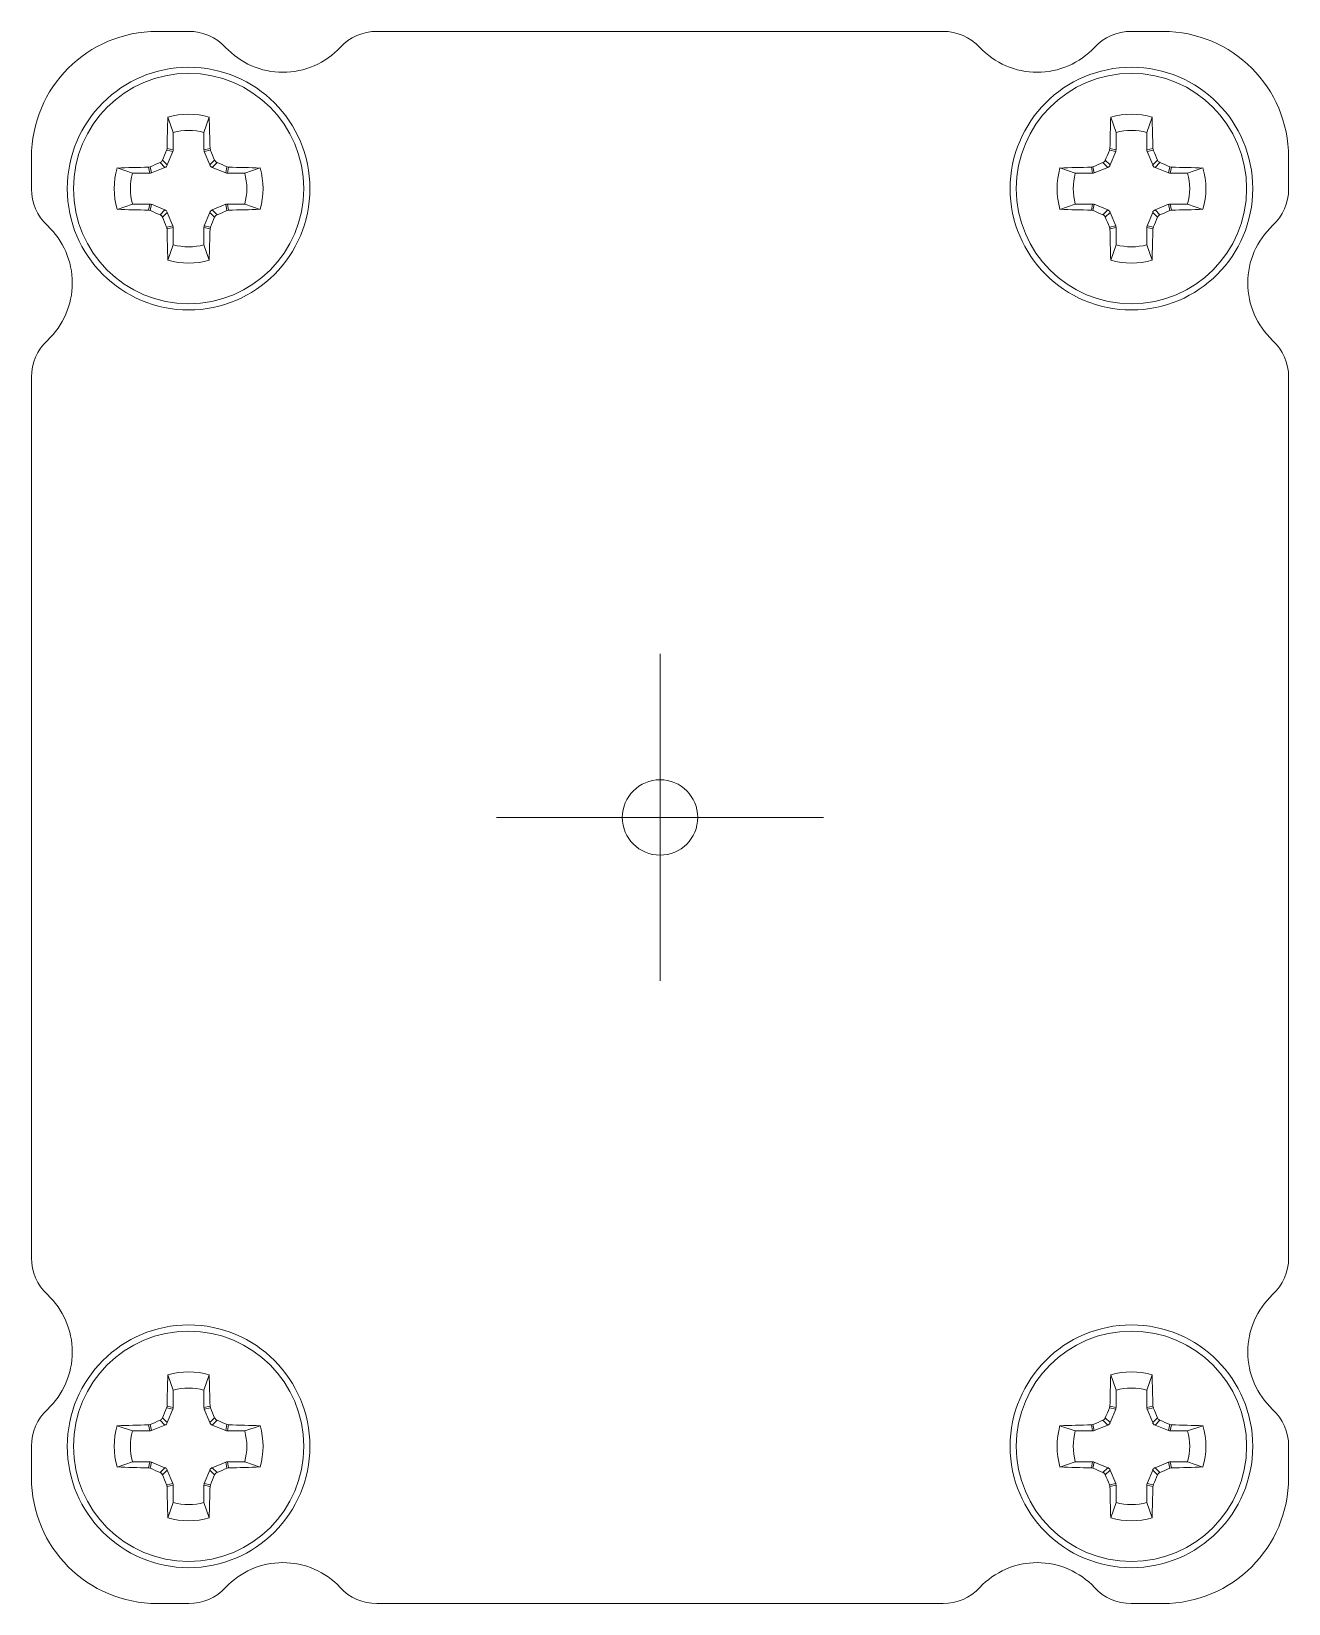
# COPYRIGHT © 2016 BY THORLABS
# Model space of a CAD drawing. Header units: inches. Extents: x 5.28 to 6.28, y 1.68 to 2.93.
import ezdxf

# ---------------------------------------------------------------- set-up
doc = ezdxf.new("R2010")
doc.units = ezdxf.units.IN
doc.header["$MEASUREMENT"] = 0

# ---------------------------------------------------------------- blocks, each defined once
blk = doc.blocks.new('SW_CENTERMARKSYMBOL_0')
at = {"color": 0, "linetype": 'Continuous', "lineweight": 0, "ltscale": 0.666667}
for p, q in [((0, 0.1), (0, 0.13)), ((0, 0), (0, 0.1)), ((-0.1, 0), (-0.13, 0)), ((0, 0), (-0.1, 0)), ((0, 0), (0, -0.1)), ((0, 0), (0.1, 0)), ((0.1, 0), (0.13, 0)), ((0, -0.1), (0, -0.13))]:
    blk.add_line(p, q, dxfattribs=at)

msp = doc.modelspace()

# ---------------------------------------------------------------- linework, layer by layer
at = {"color": 7, "linetype": 'Continuous', "lineweight": 5, "ltscale": 0.666667}
for p, q in [((5.4014, 2.9342), (5.3763, 2.9342)), ((6.0014, 2.9342), (5.5511, 2.9342)), ((6.1763, 2.9342), (6.1511, 2.9342)), ((5.3891, 2.8539), (5.3848, 2.8661)), ((5.4135, 2.8539), (5.4177, 2.8661)), ((6.1391, 2.8539), (6.1348, 2.8661)), ((6.1635, 2.8539), (6.1677, 2.8661)), ((5.3891, 2.8539), (5.3891, 2.8401)), ((5.4135, 2.8401), (5.4135, 2.8539)), ((6.1391, 2.8539), (6.1391, 2.8401)), ((6.1635, 2.8401), (6.1635, 2.8539)), ((5.3839, 2.8397), (5.3842, 2.841)), ((5.3888, 2.8387), (5.3839, 2.8397)), ((5.3842, 2.841), (5.3891, 2.8401)), ((5.3888, 2.8387), (5.3843, 2.828)), ((5.4135, 2.8401), (5.4184, 2.841)), ((5.4187, 2.8397), (5.4138, 2.8387)), ((5.4182, 2.828), (5.4138, 2.8387)), ((5.4184, 2.841), (5.4187, 2.8397)), ((6.1339, 2.8397), (6.1342, 2.841)), ((6.1388, 2.8387), (6.1339, 2.8397)), ((6.1342, 2.841), (6.1391, 2.8401)), ((6.1388, 2.8387), (6.1343, 2.828)), ((6.1635, 2.8401), (6.1684, 2.841)), ((6.1687, 2.8397), (6.1638, 2.8387)), ((6.1682, 2.828), (6.1638, 2.8387)), ((6.1684, 2.841), (6.1687, 2.8397)), ((5.2763, 2.8342), (5.2763, 2.809)), ((5.3566, 2.8214), (5.3444, 2.8256)), ((5.3694, 2.8263), (5.3707, 2.8266)), ((5.3704, 2.8214), (5.3694, 2.8263)), ((5.3707, 2.8266), (5.3717, 2.8217)), ((5.3825, 2.8261), (5.3717, 2.8217)), ((5.3825, 2.8261), (5.3786, 2.8299)), ((5.3805, 2.8318), (5.3843, 2.828)), ((5.4182, 2.828), (5.422, 2.8318)), ((5.4239, 2.8299), (5.4201, 2.8261)), ((5.4308, 2.8217), (5.4201, 2.8261)), ((5.4308, 2.8217), (5.4318, 2.8266)), ((5.4318, 2.8266), (5.4331, 2.8263)), ((5.4331, 2.8263), (5.4322, 2.8214)), ((5.446, 2.8214), (5.4582, 2.8256)), ((6.1066, 2.8214), (6.0944, 2.8256)), ((6.1194, 2.8263), (6.1207, 2.8266)), ((6.1204, 2.8214), (6.1194, 2.8263)), ((6.1207, 2.8266), (6.1217, 2.8217)), ((6.1325, 2.8261), (6.1217, 2.8217)), ((6.1325, 2.8261), (6.1286, 2.8299)), ((6.1305, 2.8318), (6.1343, 2.828)), ((6.1682, 2.828), (6.172, 2.8318)), ((6.1739, 2.8299), (6.1701, 2.8261)), ((6.1808, 2.8217), (6.1701, 2.8261)), ((6.1808, 2.8217), (6.1818, 2.8266)), ((6.1818, 2.8266), (6.1831, 2.8263)), ((6.1831, 2.8263), (6.1822, 2.8214)), ((6.196, 2.8214), (6.2082, 2.8256)), ((6.2763, 2.809), (6.2763, 2.8342)), ((5.3704, 2.8214), (5.3566, 2.8214)), ((5.446, 2.8214), (5.4322, 2.8214)), ((6.1204, 2.8214), (6.1066, 2.8214)), ((6.196, 2.8214), (6.1822, 2.8214)), ((5.3566, 2.7969), (5.3444, 2.7927)), ((5.3566, 2.7969), (5.3704, 2.7969)), ((5.3694, 2.7921), (5.3704, 2.7969)), ((5.3707, 2.7918), (5.3694, 2.7921)), ((5.3717, 2.7967), (5.3707, 2.7918)), ((5.3717, 2.7967), (5.3825, 2.7922)), ((5.3786, 2.7884), (5.3825, 2.7922)), ((5.3843, 2.7903), (5.3805, 2.7865)), ((5.3843, 2.7903), (5.3888, 2.7796)), ((5.4138, 2.7796), (5.4182, 2.7903)), ((5.422, 2.7865), (5.4182, 2.7903)), ((5.4201, 2.7922), (5.4308, 2.7967)), ((5.4201, 2.7922), (5.4239, 2.7884)), ((5.4318, 2.7918), (5.4308, 2.7967)), ((5.4331, 2.7921), (5.4318, 2.7918)), ((5.4322, 2.7969), (5.4331, 2.7921)), ((5.4322, 2.7969), (5.446, 2.7969)), ((5.446, 2.7969), (5.4582, 2.7927)), ((6.1066, 2.7969), (6.0944, 2.7927)), ((6.1066, 2.7969), (6.1204, 2.7969)), ((6.1194, 2.7921), (6.1204, 2.7969)), ((6.1207, 2.7918), (6.1194, 2.7921)), ((6.1217, 2.7967), (6.1207, 2.7918)), ((6.1217, 2.7967), (6.1325, 2.7922)), ((6.1286, 2.7884), (6.1325, 2.7922)), ((6.1343, 2.7903), (6.1305, 2.7865)), ((6.1343, 2.7903), (6.1388, 2.7796)), ((6.1638, 2.7796), (6.1682, 2.7903)), ((6.172, 2.7865), (6.1682, 2.7903)), ((6.1701, 2.7922), (6.1808, 2.7967)), ((6.1701, 2.7922), (6.1739, 2.7884)), ((6.1818, 2.7918), (6.1808, 2.7967)), ((6.1831, 2.7921), (6.1818, 2.7918)), ((6.1822, 2.7969), (6.1831, 2.7921)), ((6.1822, 2.7969), (6.196, 2.7969)), ((6.196, 2.7969), (6.2082, 2.7927)), ((5.3839, 2.7786), (5.3888, 2.7796)), ((5.3891, 2.7783), (5.3842, 2.7773)), ((5.3891, 2.7783), (5.3891, 2.7645)), ((5.4184, 2.7773), (5.4135, 2.7783)), ((5.4135, 2.7645), (5.4135, 2.7783)), ((5.4138, 2.7796), (5.4187, 2.7786)), ((5.4187, 2.7786), (5.4184, 2.7773)), ((6.1339, 2.7786), (6.1388, 2.7796)), ((6.1391, 2.7783), (6.1342, 2.7773)), ((6.1391, 2.7783), (6.1391, 2.7645)), ((6.1684, 2.7773), (6.1635, 2.7783)), ((6.1635, 2.7645), (6.1635, 2.7783)), ((6.1638, 2.7796), (6.1687, 2.7786)), ((6.1687, 2.7786), (6.1684, 2.7773)), ((5.3891, 2.7645), (5.3848, 2.7523)), ((5.4135, 2.7645), (5.4177, 2.7523)), ((6.1391, 2.7645), (6.1348, 2.7523)), ((6.1635, 2.7645), (6.1677, 2.7523)), ((5.2763, 2.6593), (5.2763, 1.959)), ((6.2763, 1.959), (6.2763, 2.6593)), ((5.3891, 1.8539), (5.3848, 1.8661)), ((5.4135, 1.8539), (5.4177, 1.8661)), ((6.1391, 1.8539), (6.1348, 1.8661)), ((6.1635, 1.8539), (6.1677, 1.8661)), ((5.3891, 1.8539), (5.3891, 1.8401)), ((5.4135, 1.8401), (5.4135, 1.8539)), ((6.1391, 1.8539), (6.1391, 1.8401)), ((6.1635, 1.8401), (6.1635, 1.8539)), ((5.3839, 1.8397), (5.3842, 1.841)), ((5.3888, 1.8387), (5.3839, 1.8397)), ((5.3842, 1.841), (5.3891, 1.8401)), ((5.3888, 1.8387), (5.3843, 1.828)), ((5.4135, 1.8401), (5.4184, 1.841)), ((5.4187, 1.8397), (5.4138, 1.8387)), ((5.4182, 1.828), (5.4138, 1.8387)), ((5.4184, 1.841), (5.4187, 1.8397)), ((6.1339, 1.8397), (6.1342, 1.841)), ((6.1388, 1.8387), (6.1339, 1.8397)), ((6.1342, 1.841), (6.1391, 1.8401)), ((6.1388, 1.8387), (6.1343, 1.828)), ((6.1635, 1.8401), (6.1684, 1.841)), ((6.1687, 1.8397), (6.1638, 1.8387)), ((6.1682, 1.828), (6.1638, 1.8387)), ((6.1684, 1.841), (6.1687, 1.8397)), ((5.3566, 1.8214), (5.3444, 1.8256)), ((5.3694, 1.8263), (5.3707, 1.8266)), ((5.3704, 1.8214), (5.3694, 1.8263)), ((5.3707, 1.8266), (5.3717, 1.8217)), ((5.3825, 1.8261), (5.3717, 1.8217)), ((5.3825, 1.8261), (5.3786, 1.8299)), ((5.3805, 1.8318), (5.3843, 1.828)), ((5.4182, 1.828), (5.422, 1.8318)), ((5.4239, 1.8299), (5.4201, 1.8261)), ((5.4308, 1.8217), (5.4201, 1.8261)), ((5.4308, 1.8217), (5.4318, 1.8266)), ((5.4318, 1.8266), (5.4331, 1.8263)), ((5.4331, 1.8263), (5.4322, 1.8214)), ((5.446, 1.8214), (5.4582, 1.8256)), ((6.1066, 1.8214), (6.0944, 1.8256)), ((6.1194, 1.8263), (6.1207, 1.8266)), ((6.1204, 1.8214), (6.1194, 1.8263)), ((6.1207, 1.8266), (6.1217, 1.8217)), ((6.1325, 1.8261), (6.1217, 1.8217)), ((6.1325, 1.8261), (6.1286, 1.8299)), ((6.1305, 1.8318), (6.1343, 1.828)), ((6.1682, 1.828), (6.172, 1.8318)), ((6.1739, 1.8299), (6.1701, 1.8261)), ((6.1808, 1.8217), (6.1701, 1.8261)), ((6.1808, 1.8217), (6.1818, 1.8266)), ((6.1818, 1.8266), (6.1831, 1.8263)), ((6.1831, 1.8263), (6.1822, 1.8214)), ((6.196, 1.8214), (6.2082, 1.8256)), ((5.3704, 1.8214), (5.3566, 1.8214)), ((5.446, 1.8214), (5.4322, 1.8214)), ((6.1204, 1.8214), (6.1066, 1.8214)), ((6.196, 1.8214), (6.1822, 1.8214)), ((5.2763, 1.8093), (5.2763, 1.7842)), ((6.2763, 1.7842), (6.2763, 1.8093)), ((5.3566, 1.7969), (5.3444, 1.7927)), ((5.3566, 1.7969), (5.3704, 1.7969)), ((5.3694, 1.7921), (5.3704, 1.7969)), ((5.3707, 1.7918), (5.3694, 1.7921)), ((5.3717, 1.7967), (5.3707, 1.7918)), ((5.3717, 1.7967), (5.3825, 1.7922)), ((5.3786, 1.7884), (5.3825, 1.7922)), ((5.3843, 1.7903), (5.3805, 1.7865)), ((5.3843, 1.7903), (5.3888, 1.7796)), ((5.4138, 1.7796), (5.4182, 1.7903)), ((5.422, 1.7865), (5.4182, 1.7903)), ((5.4201, 1.7922), (5.4308, 1.7967)), ((5.4201, 1.7922), (5.4239, 1.7884)), ((5.4318, 1.7918), (5.4308, 1.7967)), ((5.4331, 1.7921), (5.4318, 1.7918)), ((5.4322, 1.7969), (5.4331, 1.7921)), ((5.4322, 1.7969), (5.446, 1.7969)), ((5.446, 1.7969), (5.4582, 1.7927)), ((6.1066, 1.7969), (6.0944, 1.7927)), ((6.1066, 1.7969), (6.1204, 1.7969)), ((6.1194, 1.7921), (6.1204, 1.7969)), ((6.1207, 1.7918), (6.1194, 1.7921)), ((6.1217, 1.7967), (6.1207, 1.7918)), ((6.1217, 1.7967), (6.1325, 1.7922)), ((6.1286, 1.7884), (6.1325, 1.7922)), ((6.1343, 1.7903), (6.1305, 1.7865)), ((6.1343, 1.7903), (6.1388, 1.7796)), ((6.1638, 1.7796), (6.1682, 1.7903)), ((6.172, 1.7865), (6.1682, 1.7903)), ((6.1701, 1.7922), (6.1808, 1.7967)), ((6.1701, 1.7922), (6.1739, 1.7884)), ((6.1818, 1.7918), (6.1808, 1.7967)), ((6.1831, 1.7921), (6.1818, 1.7918)), ((6.1822, 1.7969), (6.1831, 1.7921)), ((6.1822, 1.7969), (6.196, 1.7969)), ((6.196, 1.7969), (6.2082, 1.7927)), ((5.3839, 1.7786), (5.3888, 1.7796)), ((5.3891, 1.7783), (5.3842, 1.7773)), ((5.3891, 1.7783), (5.3891, 1.7645)), ((5.4184, 1.7773), (5.4135, 1.7783)), ((5.4135, 1.7645), (5.4135, 1.7783)), ((5.4138, 1.7796), (5.4187, 1.7786)), ((5.4187, 1.7786), (5.4184, 1.7773)), ((6.1339, 1.7786), (6.1388, 1.7796)), ((6.1391, 1.7783), (6.1342, 1.7773)), ((6.1391, 1.7783), (6.1391, 1.7645)), ((6.1684, 1.7773), (6.1635, 1.7783)), ((6.1635, 1.7645), (6.1635, 1.7783)), ((6.1638, 1.7796), (6.1687, 1.7786)), ((6.1687, 1.7786), (6.1684, 1.7773)), ((5.3891, 1.7645), (5.3848, 1.7523)), ((5.4135, 1.7645), (5.4177, 1.7523)), ((6.1391, 1.7645), (6.1348, 1.7523)), ((6.1635, 1.7645), (6.1677, 1.7523)), ((5.3763, 1.6842), (5.4014, 1.6842)), ((5.5511, 1.6842), (6.0014, 1.6842)), ((6.1511, 1.6842), (6.1763, 1.6842))]:
    msp.add_line(p, q, dxfattribs=at)
at = {"color": 7, "linetype": 'Continuous', "lineweight": 5, "ltscale": 0.444444}
for centre, radius in [((5.4013, 2.8092), 0.0965), ((5.4013, 2.8092), 0.0916), ((6.1513, 2.8092), 0.0965), ((6.1513, 2.8092), 0.0916), ((5.7763, 2.3092), 0.03), ((5.4013, 1.8092), 0.0965), ((5.4013, 1.8092), 0.0916), ((6.1513, 1.8092), 0.0965), ((6.1513, 1.8092), 0.0916)]:
    msp.add_circle(centre, radius, dxfattribs=at)
for centre, radius, start, end in [((5.3763, 2.8342), 0.1, 90, 180), ((5.4014, 2.8942), 0.04, 43.0728, 90), ((5.5511, 2.8942), 0.04, 90, 136.9272), ((6.0014, 2.8942), 0.04, 43.0728, 90), ((6.1511, 2.8942), 0.04, 90, 136.9272), ((6.1763, 2.8342), 0.1, 0, 90), ((5.4763, 2.9642), 0.0625, 223.0728, 316.9272), ((6.0763, 2.9642), 0.0625, 223.0728, 316.9272), ((6.8655, 2.8131), 1.4816, 177.95, 178.9179), ((5.4013, 2.8092), 0.0592, 73.894, 106.106), ((3.937, 2.8131), 1.4816, 1.0821, 2.05), ((7.6155, 2.8131), 1.4816, 177.95, 178.9179), ((6.1513, 2.8092), 0.0592, 73.894, 106.106), ((4.687, 2.8131), 1.4816, 1.0821, 2.05), ((5.4013, 2.8092), 0.0463, 74.7064, 105.2936), ((6.1513, 2.8092), 0.0463, 74.7064, 105.2936), ((6.9139, 2.1828), 1.6651, 156.7662, 157.0613), ((3.8886, 2.1828), 1.6651, 22.9387, 23.2338), ((7.6639, 2.1828), 1.6651, 156.7662, 157.0613), ((4.6386, 2.1828), 1.6651, 22.9387, 23.2338), ((5.4013, 2.8092), 0.0592, 163.894, 196.106), ((5.3974, 1.3449), 1.4816, 91.0821, 92.05), ((6.0276, 1.2965), 1.6651, 112.9387, 113.2338), ((4.775, 1.2965), 1.6651, 66.7662, 67.0613), ((5.4052, 1.3449), 1.4816, 87.95, 88.9179), ((5.4013, 2.8092), 0.0592, 343.894, 16.106), ((6.1513, 2.8092), 0.0592, 163.894, 196.106), ((6.1474, 1.3449), 1.4816, 91.0821, 92.05), ((6.7776, 1.2965), 1.6651, 112.9387, 113.2338), ((5.525, 1.2965), 1.6651, 66.7662, 67.0613), ((6.1552, 1.3449), 1.4816, 87.95, 88.9179), ((6.1513, 2.8092), 0.0592, 343.894, 16.106), ((5.4013, 2.8092), 0.0463, 164.7064, 195.2936), ((5.4013, 2.8092), 0.0463, 344.7064, 15.2936), ((6.1513, 2.8092), 0.0463, 164.7064, 195.2936), ((6.1513, 2.8092), 0.0463, 344.7064, 15.2936), ((5.3163, 2.809), 0.04, 180, 226.9272), ((6.2363, 2.809), 0.04, 313.0728, 0), ((5.3974, 4.2734), 1.4816, 267.95, 268.9179), ((6.0276, 4.3218), 1.6651, 246.7662, 247.0613), ((4.775, 4.3218), 1.6651, 292.9387, 293.2338), ((5.4052, 4.2734), 1.4816, 271.0821, 272.05), ((6.1474, 4.2734), 1.4816, 267.95, 268.9179), ((6.7776, 4.3218), 1.6651, 246.7662, 247.0613), ((5.525, 4.3218), 1.6651, 292.9387, 293.2338), ((6.1552, 4.2734), 1.4816, 271.0821, 272.05), ((5.2463, 2.7342), 0.0625, 313.0728, 46.9272), ((6.9139, 3.4355), 1.6651, 202.9387, 203.2338), ((6.8655, 2.8053), 1.4816, 181.0821, 182.05), ((3.937, 2.8053), 1.4816, 357.95, 358.9179), ((3.8886, 3.4355), 1.6651, 336.7662, 337.0613), ((7.6639, 3.4355), 1.6651, 202.9387, 203.2338), ((7.6155, 2.8053), 1.4816, 181.0821, 182.05), ((4.687, 2.8053), 1.4816, 357.95, 358.9179), ((4.6386, 3.4355), 1.6651, 336.7662, 337.0613), ((6.3063, 2.7342), 0.0625, 133.0728, 226.9272), ((5.4013, 2.8092), 0.0463, 254.7064, 285.2936), ((6.1513, 2.8092), 0.0463, 254.7064, 285.2936), ((5.4013, 2.8092), 0.0592, 253.894, 286.106), ((6.1513, 2.8092), 0.0592, 253.894, 286.106), ((5.3163, 2.6593), 0.04, 133.0728, 180), ((6.2363, 2.6593), 0.04, 0, 46.9272), ((5.3163, 1.959), 0.04, 180, 226.9272), ((6.2363, 1.959), 0.04, 313.0728, 0), ((5.2463, 1.8842), 0.0625, 313.0728, 46.9272), ((6.3063, 1.8842), 0.0625, 133.0728, 226.9272), ((6.8655, 1.8131), 1.4816, 177.95, 178.9179), ((5.4013, 1.8092), 0.0592, 73.894, 106.106), ((3.937, 1.8131), 1.4816, 1.0821, 2.05), ((7.6155, 1.8131), 1.4816, 177.95, 178.9179), ((6.1513, 1.8092), 0.0592, 73.894, 106.106), ((4.687, 1.8131), 1.4816, 1.0821, 2.05), ((5.4013, 1.8092), 0.0463, 74.7064, 105.2936), ((6.1513, 1.8092), 0.0463, 74.7064, 105.2936), ((5.3163, 1.8093), 0.04, 133.0728, 180), ((6.9139, 1.1828), 1.6651, 156.7662, 157.0613), ((3.8886, 1.1828), 1.6651, 22.9387, 23.2338), ((7.6639, 1.1828), 1.6651, 156.7662, 157.0613), ((4.6386, 1.1828), 1.6651, 22.9387, 23.2338), ((6.2363, 1.8093), 0.04, 0, 46.9272), ((5.4013, 1.8092), 0.0592, 163.894, 196.106), ((5.3974, 0.3449), 1.4816, 91.0821, 92.05), ((6.0276, 0.2965), 1.6651, 112.9387, 113.2338), ((4.775, 0.2965), 1.6651, 66.7662, 67.0613), ((5.4052, 0.3449), 1.4816, 87.95, 88.9179), ((5.4013, 1.8092), 0.0592, 343.894, 16.106), ((6.1513, 1.8092), 0.0592, 163.894, 196.106), ((6.1474, 0.3449), 1.4816, 91.0821, 92.05), ((6.7776, 0.2965), 1.6651, 112.9387, 113.2338), ((5.525, 0.2965), 1.6651, 66.7662, 67.0613), ((6.1552, 0.3449), 1.4816, 87.95, 88.9179), ((6.1513, 1.8092), 0.0592, 343.894, 16.106), ((5.4013, 1.8092), 0.0463, 164.7064, 195.2936), ((5.4013, 1.8092), 0.0463, 344.7064, 15.2936), ((6.1513, 1.8092), 0.0463, 164.7064, 195.2936), ((6.1513, 1.8092), 0.0463, 344.7064, 15.2936), ((5.3974, 3.2734), 1.4816, 267.95, 268.9179), ((6.0276, 3.3218), 1.6651, 246.7662, 247.0613), ((4.775, 3.3218), 1.6651, 292.9387, 293.2338), ((5.4052, 3.2734), 1.4816, 271.0821, 272.05), ((6.1474, 3.2734), 1.4816, 267.95, 268.9179), ((6.7776, 3.3218), 1.6651, 246.7662, 247.0613), ((5.525, 3.3218), 1.6651, 292.9387, 293.2338), ((6.1552, 3.2734), 1.4816, 271.0821, 272.05), ((5.3763, 1.7842), 0.1, 180, 270), ((6.9139, 2.4355), 1.6651, 202.9387, 203.2338), ((6.8655, 1.8053), 1.4816, 181.0821, 182.05), ((3.937, 1.8053), 1.4816, 357.95, 358.9179), ((3.8886, 2.4355), 1.6651, 336.7662, 337.0613), ((7.6639, 2.4355), 1.6651, 202.9387, 203.2338), ((7.6155, 1.8053), 1.4816, 181.0821, 182.05), ((4.687, 1.8053), 1.4816, 357.95, 358.9179), ((4.6386, 2.4355), 1.6651, 336.7662, 337.0613), ((6.1763, 1.7842), 0.1, 270, 0), ((5.4013, 1.8092), 0.0463, 254.7064, 285.2936), ((6.1513, 1.8092), 0.0463, 254.7064, 285.2936), ((5.4013, 1.8092), 0.0592, 253.894, 286.106), ((6.1513, 1.8092), 0.0592, 253.894, 286.106), ((5.4763, 1.6542), 0.0625, 43.0728, 136.9272), ((6.0763, 1.6542), 0.0625, 43.0728, 136.9272), ((5.4014, 1.7242), 0.04, 270, 316.9272), ((5.5511, 1.7242), 0.04, 223.0728, 270), ((6.0014, 1.7242), 0.04, 270, 316.9272), ((6.1511, 1.7242), 0.04, 223.0728, 270)]:
    msp.add_arc(centre, radius, start, end, dxfattribs=at)
for centre, major_axis, ratio, start_param, end_param in [((5.3855, 2.8401), (-0.00345, 0.00069), 0.996045, 2.946, 3.337185), ((5.417, 2.8401), (0.00345, 0.00069), 0.996045, 2.946, 3.337185), ((6.1355, 2.8401), (-0.00345, 0.00069), 0.996045, 2.946, 3.337185), ((6.167, 2.8401), (0.00345, 0.00069), 0.996045, 2.946, 3.337185), ((5.3811, 2.8293), (-0.00249, 0.00249), 0.995546, 2.750469, 3.532716), ((5.4214, 2.8293), (0.00249, 0.00249), 0.995546, 2.750469, 3.532716), ((6.1311, 2.8293), (-0.00249, 0.00249), 0.995546, 2.750469, 3.532716), ((6.1714, 2.8293), (0.00249, 0.00249), 0.995546, 2.750469, 3.532716), ((5.3704, 2.8249), (-0.00069, 0.00345), 0.996045, 2.946, 3.337185), ((5.4322, 2.8249), (0.00069, 0.00345), 0.996045, 2.946, 3.337185), ((6.1204, 2.8249), (-0.00069, 0.00345), 0.996045, 2.946, 3.337185), ((6.1822, 2.8249), (0.00069, 0.00345), 0.996045, 2.946, 3.337185), ((5.3704, 2.7934), (-0.00069, -0.00345), 0.996045, 2.946, 3.337185), ((5.3811, 2.789), (-0.00249, -0.00249), 0.995546, 2.750469, 3.532716), ((5.4214, 2.789), (0.00249, -0.00249), 0.995546, 2.750469, 3.532716), ((5.4322, 2.7934), (0.00069, -0.00345), 0.996045, 2.946, 3.337185), ((6.1204, 2.7934), (-0.00069, -0.00345), 0.996045, 2.946, 3.337185), ((6.1311, 2.789), (-0.00249, -0.00249), 0.995546, 2.750469, 3.532716), ((6.1714, 2.789), (0.00249, -0.00249), 0.995546, 2.750469, 3.532716), ((6.1822, 2.7934), (0.00069, -0.00345), 0.996045, 2.946, 3.337185), ((5.3855, 2.7783), (-0.00345, -0.00069), 0.996045, 2.946, 3.337185), ((5.417, 2.7783), (0.00345, -0.00069), 0.996045, 2.946, 3.337185), ((6.1355, 2.7783), (-0.00345, -0.00069), 0.996045, 2.946, 3.337185), ((6.167, 2.7783), (0.00345, -0.00069), 0.996045, 2.946, 3.337185), ((5.3855, 1.8401), (-0.00345, 0.00069), 0.996045, 2.946, 3.337185), ((5.417, 1.8401), (0.00345, 0.00069), 0.996045, 2.946, 3.337185), ((6.1355, 1.8401), (-0.00345, 0.00069), 0.996045, 2.946, 3.337185), ((6.167, 1.8401), (0.00345, 0.00069), 0.996045, 2.946, 3.337185), ((5.3811, 1.8293), (-0.00249, 0.00249), 0.995546, 2.750469, 3.532716), ((5.4214, 1.8293), (0.00249, 0.00249), 0.995546, 2.750469, 3.532716), ((6.1311, 1.8293), (-0.00249, 0.00249), 0.995546, 2.750469, 3.532716), ((6.1714, 1.8293), (0.00249, 0.00249), 0.995546, 2.750469, 3.532716), ((5.3704, 1.8249), (-0.00069, 0.00345), 0.996045, 2.946, 3.337185), ((5.4322, 1.8249), (0.00069, 0.00345), 0.996045, 2.946, 3.337185), ((6.1204, 1.8249), (-0.00069, 0.00345), 0.996045, 2.946, 3.337185), ((6.1822, 1.8249), (0.00069, 0.00345), 0.996045, 2.946, 3.337185), ((5.3704, 1.7934), (-0.00069, -0.00345), 0.996045, 2.946, 3.337185), ((5.3811, 1.789), (-0.00249, -0.00249), 0.995546, 2.750469, 3.532716), ((5.4214, 1.789), (0.00249, -0.00249), 0.995546, 2.750469, 3.532716), ((5.4322, 1.7934), (0.00069, -0.00345), 0.996045, 2.946, 3.337185), ((6.1204, 1.7934), (-0.00069, -0.00345), 0.996045, 2.946, 3.337185), ((6.1311, 1.789), (-0.00249, -0.00249), 0.995546, 2.750469, 3.532716), ((6.1714, 1.789), (0.00249, -0.00249), 0.995546, 2.750469, 3.532716), ((6.1822, 1.7934), (0.00069, -0.00345), 0.996045, 2.946, 3.337185), ((5.3855, 1.7783), (-0.00345, -0.00069), 0.996045, 2.946, 3.337185), ((5.417, 1.7783), (0.00345, -0.00069), 0.996045, 2.946, 3.337185), ((6.1355, 1.7783), (-0.00345, -0.00069), 0.996045, 2.946, 3.337185), ((6.167, 1.7783), (0.00345, -0.00069), 0.996045, 2.946, 3.337185)]:
    msp.add_ellipse(centre, major_axis=major_axis, ratio=ratio, start_param=start_param, end_param=end_param, dxfattribs=at)
at = {"color": 7, "linetype": 'Continuous', "lineweight": 5, "ltscale": 0.666667}
for points, knots in [([(5.3786, 2.8299), (5.379, 2.8301), (5.3797, 2.8305), (5.3802, 2.8312), (5.3805, 2.8317), (5.3805, 2.8318)], [0, 0, 0, 0, 0.427373, 0.85477, 1, 1, 1, 1]), ([(5.422, 2.8318), (5.4222, 2.8315), (5.4226, 2.8308), (5.4233, 2.8302), (5.4238, 2.83), (5.4239, 2.8299)], [0, 0, 0, 0, 0.427373, 0.85477, 1, 1, 1, 1]), ([(6.1286, 2.8299), (6.129, 2.8301), (6.1297, 2.8305), (6.1302, 2.8312), (6.1305, 2.8317), (6.1305, 2.8318)], [0, 0, 0, 0, 0.427373, 0.85477, 1, 1, 1, 1]), ([(6.172, 2.8318), (6.1722, 2.8315), (6.1726, 2.8308), (6.1733, 2.8302), (6.1738, 2.83), (6.1739, 2.8299)], [0, 0, 0, 0, 0.427373, 0.85477, 1, 1, 1, 1]), ([(5.3805, 2.7865), (5.3804, 2.7867), (5.3803, 2.787), (5.3799, 2.7875), (5.3795, 2.7879), (5.3791, 2.7882), (5.3788, 2.7883), (5.3787, 2.7884), (5.3786, 2.7884)], [0, 0, 0, 0, 0.210733, 0.427567, 0.638304, 0.855162, 0.927463, 1, 1, 1, 1]), ([(5.4239, 2.7884), (5.4236, 2.7882), (5.4229, 2.7878), (5.4223, 2.7871), (5.4221, 2.7866), (5.422, 2.7865)], [0, 0, 0, 0, 0.427373, 0.85477, 1, 1, 1, 1]), ([(6.1305, 2.7865), (6.1304, 2.7867), (6.1303, 2.787), (6.1299, 2.7875), (6.1295, 2.7879), (6.1291, 2.7882), (6.1288, 2.7883), (6.1287, 2.7884), (6.1286, 2.7884)], [0, 0, 0, 0, 0.210733, 0.427567, 0.638304, 0.855162, 0.927463, 1, 1, 1, 1]), ([(6.1739, 2.7884), (6.1736, 2.7882), (6.1729, 2.7878), (6.1723, 2.7871), (6.1721, 2.7866), (6.172, 2.7865)], [0, 0, 0, 0, 0.427373, 0.85477, 1, 1, 1, 1]), ([(5.3842, 2.7773), (5.3842, 2.7774), (5.3841, 2.7776), (5.3841, 2.778), (5.384, 2.7783), (5.3839, 2.7785), (5.3839, 2.7786)], [0, 0, 0, 0, 0.244221, 0.490624, 0.744068, 1, 1, 1, 1]), ([(6.1342, 2.7773), (6.1342, 2.7774), (6.1341, 2.7776), (6.1341, 2.778), (6.134, 2.7783), (6.1339, 2.7785), (6.1339, 2.7786)], [0, 0, 0, 0, 0.244221, 0.490624, 0.744068, 1, 1, 1, 1]), ([(5.3786, 1.8299), (5.379, 1.8301), (5.3797, 1.8305), (5.3802, 1.8312), (5.3805, 1.8317), (5.3805, 1.8318)], [0, 0, 0, 0, 0.427373, 0.85477, 1, 1, 1, 1]), ([(5.422, 1.8318), (5.4222, 1.8315), (5.4226, 1.8308), (5.4233, 1.8302), (5.4238, 1.83), (5.4239, 1.8299)], [0, 0, 0, 0, 0.427373, 0.85477, 1, 1, 1, 1]), ([(6.1286, 1.8299), (6.129, 1.8301), (6.1297, 1.8305), (6.1302, 1.8312), (6.1305, 1.8317), (6.1305, 1.8318)], [0, 0, 0, 0, 0.427373, 0.85477, 1, 1, 1, 1]), ([(6.172, 1.8318), (6.1722, 1.8315), (6.1726, 1.8308), (6.1733, 1.8302), (6.1738, 1.83), (6.1739, 1.8299)], [0, 0, 0, 0, 0.427373, 0.85477, 1, 1, 1, 1]), ([(5.3805, 1.7865), (5.3804, 1.7867), (5.3803, 1.787), (5.3799, 1.7875), (5.3795, 1.7879), (5.3791, 1.7882), (5.3788, 1.7883), (5.3787, 1.7884), (5.3786, 1.7884)], [0, 0, 0, 0, 0.210733, 0.427567, 0.638304, 0.855162, 0.927463, 1, 1, 1, 1]), ([(5.4239, 1.7884), (5.4236, 1.7882), (5.4229, 1.7878), (5.4223, 1.7871), (5.4221, 1.7866), (5.422, 1.7865)], [0, 0, 0, 0, 0.427373, 0.85477, 1, 1, 1, 1]), ([(6.1305, 1.7865), (6.1304, 1.7867), (6.1303, 1.787), (6.1299, 1.7875), (6.1295, 1.7879), (6.1291, 1.7882), (6.1288, 1.7883), (6.1287, 1.7884), (6.1286, 1.7884)], [0, 0, 0, 0, 0.210733, 0.427567, 0.638304, 0.855162, 0.927463, 1, 1, 1, 1]), ([(6.1739, 1.7884), (6.1736, 1.7882), (6.1729, 1.7878), (6.1723, 1.7871), (6.1721, 1.7866), (6.172, 1.7865)], [0, 0, 0, 0, 0.427373, 0.85477, 1, 1, 1, 1]), ([(5.3842, 1.7773), (5.3842, 1.7774), (5.3841, 1.7776), (5.3841, 1.778), (5.384, 1.7783), (5.3839, 1.7785), (5.3839, 1.7786)], [0, 0, 0, 0, 0.244221, 0.490624, 0.744068, 1, 1, 1, 1]), ([(6.1342, 1.7773), (6.1342, 1.7774), (6.1341, 1.7776), (6.1341, 1.778), (6.134, 1.7783), (6.1339, 1.7785), (6.1339, 1.7786)], [0, 0, 0, 0, 0.244221, 0.490624, 0.744068, 1, 1, 1, 1])]:
    msp.add_open_spline(points, degree=3, knots=knots, dxfattribs=at)

# ---------------------------------------------------------------- block references
msp.add_blockref('SW_CENTERMARKSYMBOL_0', (5.7763, 2.3092), dxfattribs=at)

doc.saveas('drawing.dxf')
